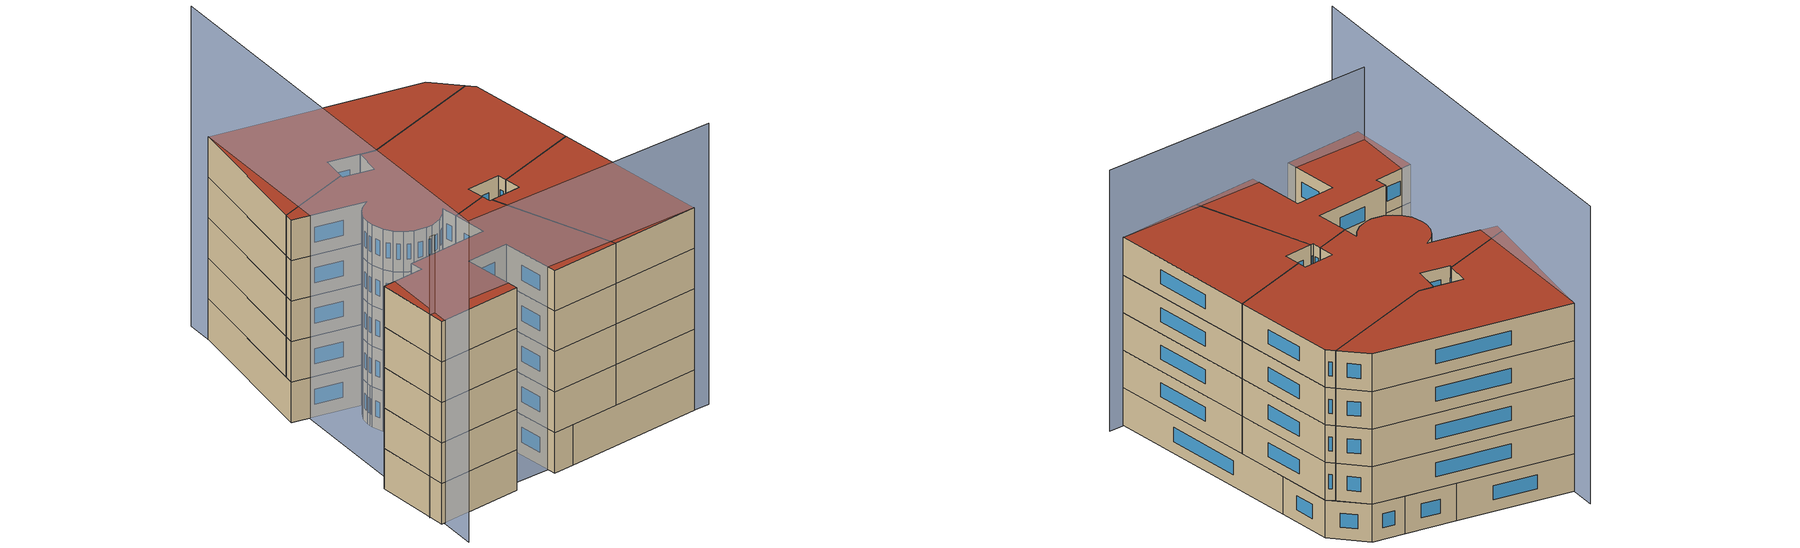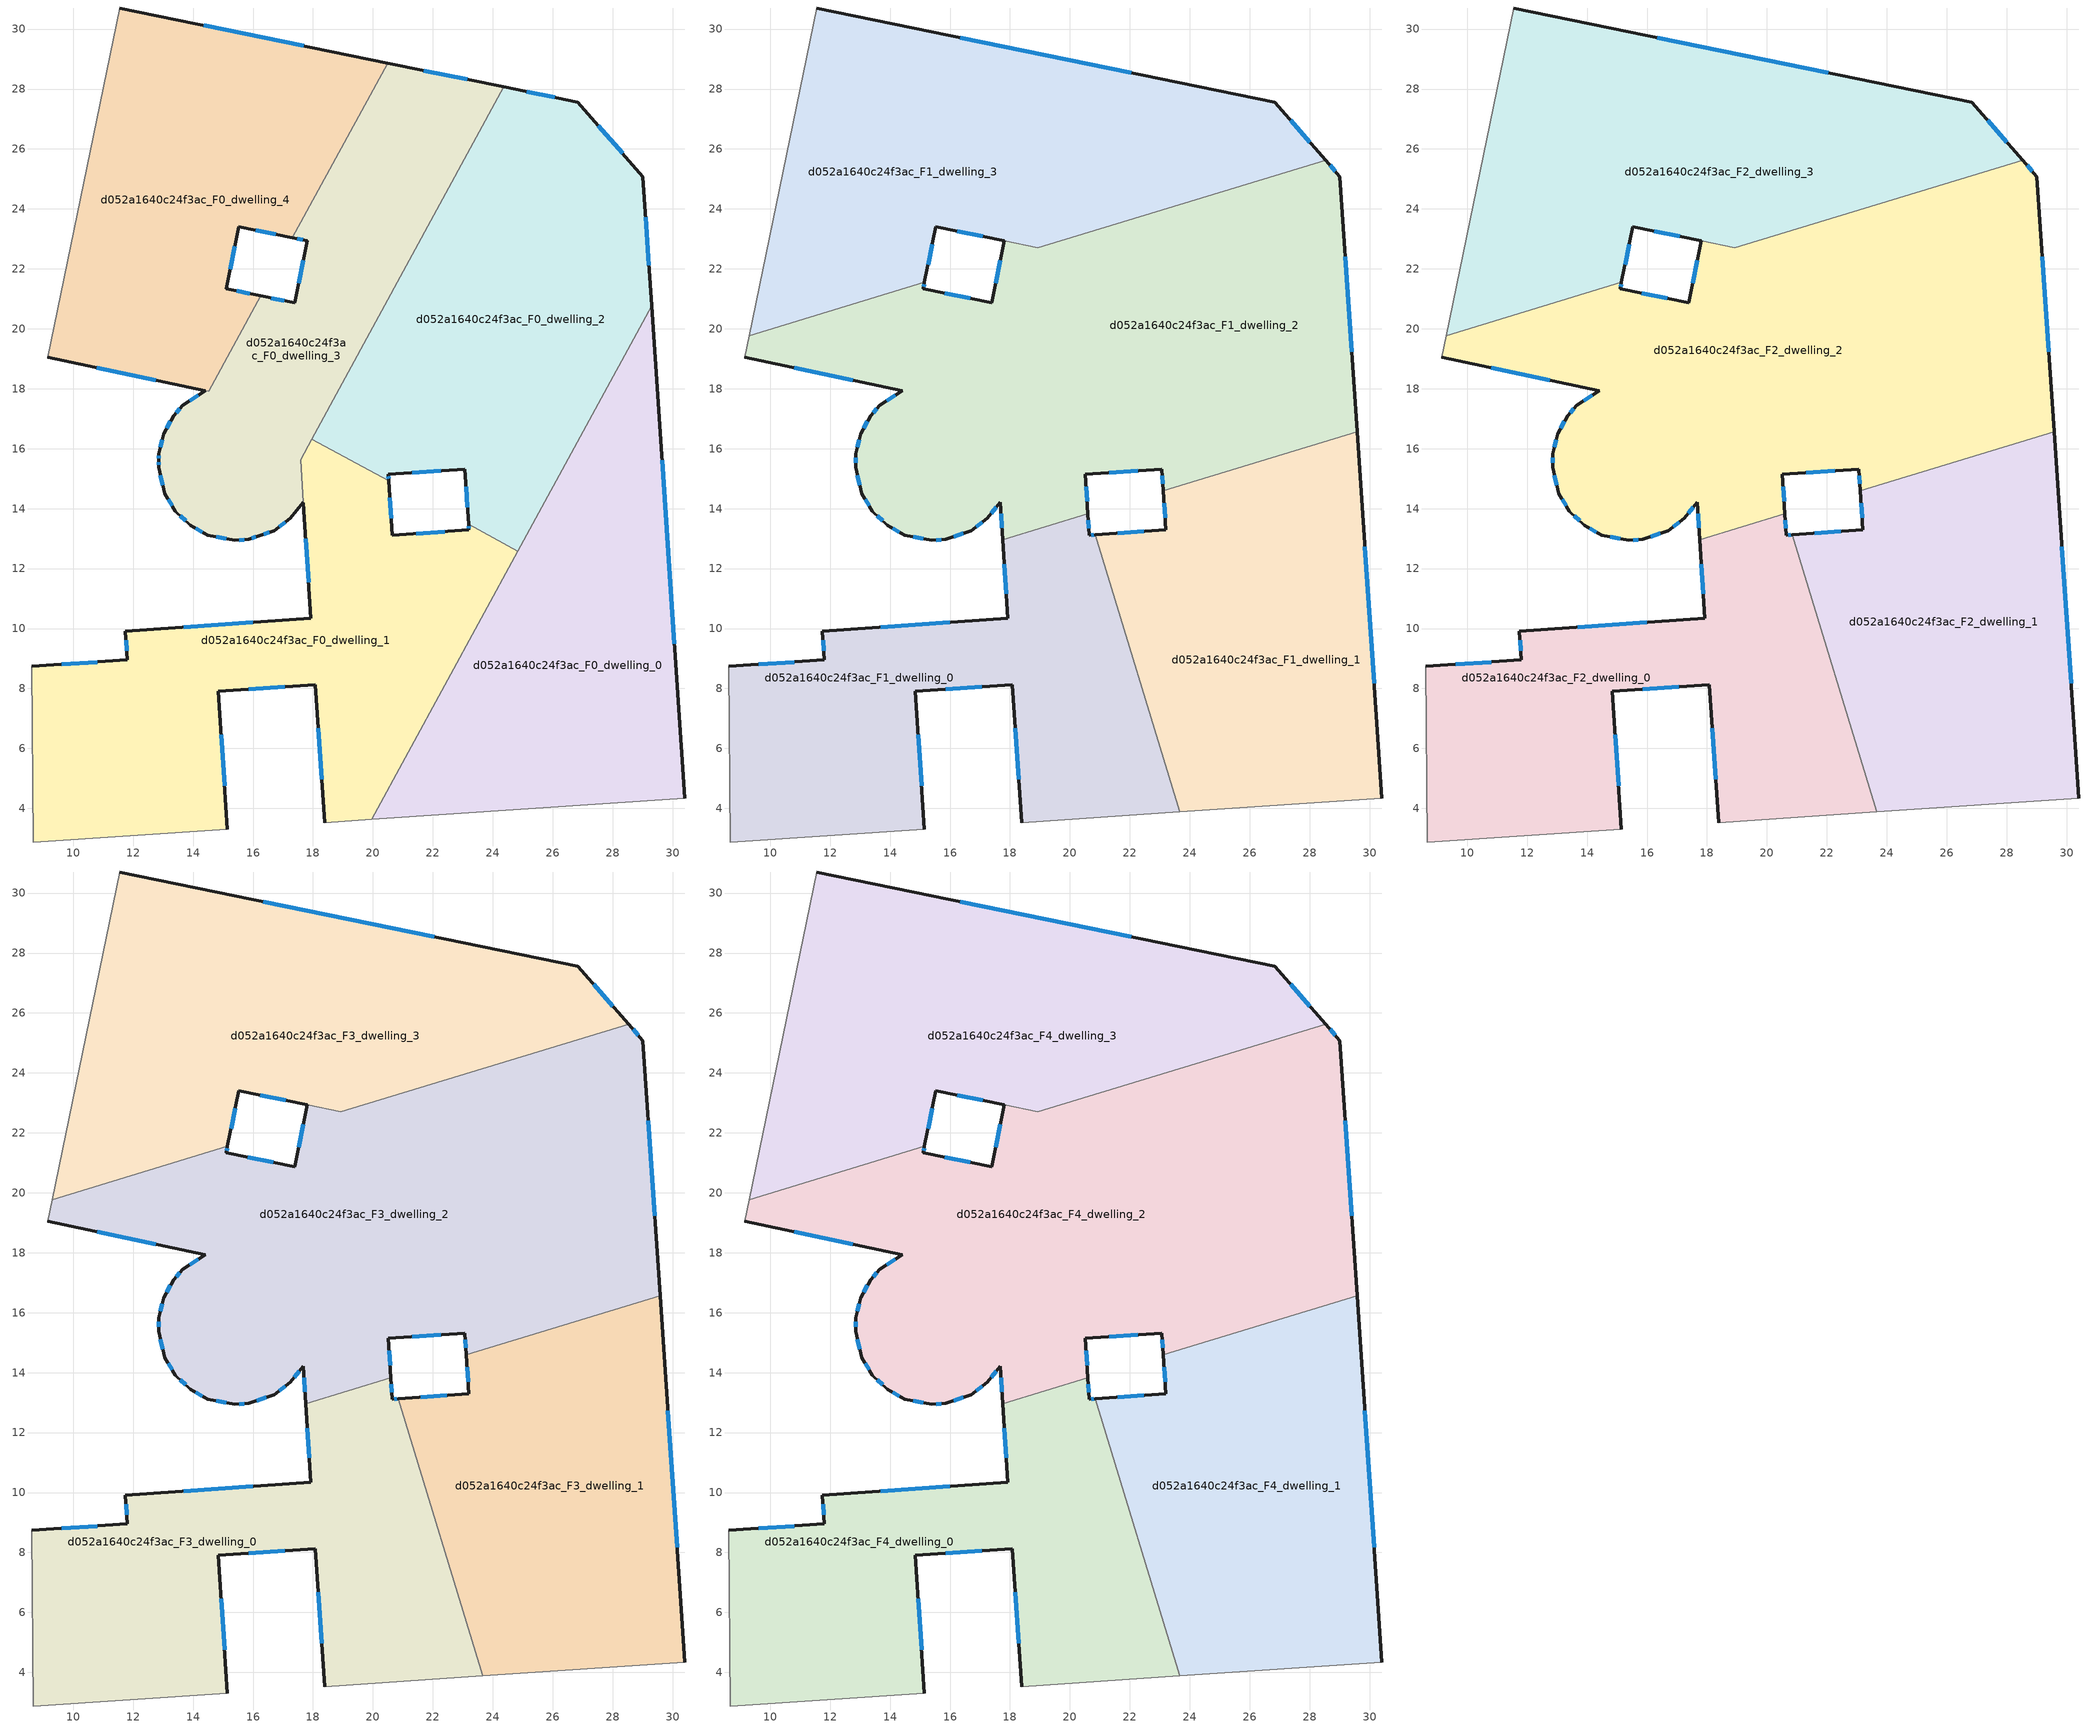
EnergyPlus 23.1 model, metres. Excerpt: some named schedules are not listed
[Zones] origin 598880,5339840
d052a1640c24f3ac_F0_dwelling_0
 floor ground (EU_floor_Construction): 29.3,20.77 30.41,4.33 19.96,3.63 z0
 wall outside (EU_wall_Construction): 30.41,4.33 29.3,20.77 z0:3
 wall adiabatic (EU_wall_Construction): 19.96,3.63 30.41,4.33 z0:3
 wall to d052a1640c24f3ac_F0_dwelling_1 (EU_wall_Construction): 24.84,12.58 19.96,3.63 z0:3
 wall to d052a1640c24f3ac_F0_dwelling_2 (EU_wall_Construction): 29.3,20.77 24.84,12.58 z0:3
 window (EU_Window_Construction): 30.06,9.48 29.65,15.62 z0.94:2.06
d052a1640c24f3ac_F0_dwelling_1
 floor ground (EU_floor_Construction): 23.19,13.47 24.84,12.58 19.96,3.63 18.39,3.53 18.08,8.12 14.84,7.9 15.15,3.31 8.68,2.88 8.61,8.74 11.81,8.95 11.74,9.91 17.93,10.34 17.68,14.2 17.59,15.63 17.96,16.32 20.53,14.93 20.65,13.11 23.2,13.29 z0
 wall outside (EU_wall_Construction): 17.68,14.2 17.93,10.34 11.74,9.91 11.81,8.95 8.61,8.74 / 23.19,13.47 23.2,13.29 20.65,13.11 20.53,14.93 / 15.15,3.31 14.84,7.9 18.08,8.12 18.39,3.53 z0:3
 wall adiabatic (EU_wall_Construction): 8.61,8.74 8.68,2.88 15.15,3.31 / 18.39,3.53 19.96,3.63 z0:3
 wall to d052a1640c24f3ac_F0_dwelling_2 (EU_wall_Construction): 20.53,14.93 17.96,16.32 / 24.84,12.58 23.19,13.47 z0:3
 wall to d052a1640c24f3ac_F0_dwelling_3 (EU_wall_Construction): 17.96,16.32 17.59,15.63 17.68,14.21 z0:3
 window (EU_Window_Construction): 10.81,8.88 9.62,8.8 / 11.76,9.61 11.79,9.25 / 15.99,10.2 13.68,10.04 / 17.76,12.99 17.85,11.55 / 20.61,13.68 20.56,14.36 / 22.4,13.23 21.45,13.17 / 23.19,13.42 23.2,13.35 / 18.18,6.68 18.3,4.97 / 15.86,7.97 17.07,8.05 / 15.05,4.75 14.94,6.46 z0.94:2.06
d052a1640c24f3ac_F0_dwelling_2
 floor ground (EU_floor_Construction): 26.84,27.56 29.01,25.08 29.3,20.77 24.84,12.58 23.19,13.47 23.07,15.32 20.51,15.14 20.53,14.93 17.96,16.32 24.36,28.07 z0
 wall outside (EU_wall_Construction): 29.3,20.77 29.01,25.08 26.84,27.56 24.36,28.07 / 20.53,14.93 20.51,15.14 23.07,15.32 23.19,13.47 z0:3
 wall to d052a1640c24f3ac_F0_dwelling_3 (EU_wall_Construction): 24.36,28.07 17.96,16.32 z0:3
 window (EU_Window_Construction): 28.33,25.86 27.52,26.78 / 29.21,22.12 29.1,23.73 / 23.11,14.74 23.15,14.05 / 21.31,15.2 22.27,15.26 / 20.52,14.99 20.52,15.07 / 26.06,27.72 25.14,27.91 z0.94:2.06
d052a1640c24f3ac_F0_dwelling_3
 floor ground (EU_floor_Construction): 24.36,28.07 17.59,15.63 17.68,14.21 17.25,13.67 16.7,13.26 16.2,13.09 15.85,12.97 15.39,12.94 14.5,13.12 13.9,13.45 13.41,13.92 13.05,14.5 12.85,15.39 12.85,15.62 12.86,15.84 13.02,16.5 13.35,17.1 13.65,17.44 14.41,17.93 14.52,17.91 16.26,21.1 17.39,20.87 17.82,22.93 17.31,23.04 20.49,28.87 z0
 wall outside (EU_wall_Construction): 14.41,17.93 13.65,17.44 13.35,17.1 13.02,16.5 12.86,15.84 12.85,15.62 12.85,15.39 13.05,14.5 13.41,13.92 13.9,13.45 14.5,13.12 15.39,12.94 15.85,12.97 16.2,13.09 16.7,13.26 17.25,13.67 / 17.31,23.04 17.82,22.93 17.39,20.87 16.26,21.1 / 24.36,28.07 20.49,28.87 z0:3; 17.25,13.67,3 17.25,13.67,0 17.67,14.21,0 17.68,14.21,1.91 17.68,14.21,3
 wall to d052a1640c24f3ac_F0_dwelling_4 (EU_wall_Construction): 16.26,21.1 14.52,17.91 14.41,17.93 / 20.49,28.87 17.31,23.04 z0:3
 window (EU_Window_Construction): 13.56,17.33 13.44,17.2 / 14.18,17.78 13.89,17.6 / 17.04,20.94 16.61,21.03 / 17.68,22.29 17.52,21.51 / 17.47,23 17.66,22.97 / 23.15,28.32 21.7,28.62 / 16.88,13.39 17.08,13.55 / 16.36,13.15 16.55,13.21 / 15.96,13.01 16.09,13.05 / 15.53,12.95 15.71,12.96 / 14.78,13.06 15.11,13 / 14.09,13.34 14.31,13.22 / 13.57,13.77 13.75,13.59 / 13.17,14.32 13.3,14.1 / 12.91,15.11 12.99,14.78 / 12.85,15.55 12.85,15.46 / 12.86,15.77 12.86,15.69 / 12.97,16.29 12.91,16.05 / 13.25,16.91 13.12,16.69 z0.94:2.06
d052a1640c24f3ac_F0_dwelling_4
 floor ground (EU_floor_Construction): 20.49,28.87 17.31,23.04 15.53,23.4 15.1,21.34 16.26,21.1 14.52,17.91 9.15,19.04 11.56,30.7 z0
 wall outside (EU_wall_Construction): 9.15,19.04 14.41,17.93 / 20.49,28.87 11.56,30.7 / 16.26,21.1 15.1,21.34 15.53,23.4 17.31,23.04 z0:3
 wall adiabatic (EU_wall_Construction): 11.56,30.7 9.15,19.04 z0:3
 window (EU_Window_Construction): 10.79,18.7 12.76,18.28 / 17.69,29.44 14.36,30.13 / 16.09,23.29 16.75,23.15 / 15.24,21.98 15.4,22.76 / 15.9,21.17 15.47,21.26 z0.94:2.06
d052a1640c24f3ac_F1_dwelling_0
 floor to d052a1640c24f3ac_F0_dwelling_1 (EU_floor_Construction): 20.85,13.13 22.39,8.08 19.96,3.63 18.39,3.53 18.08,8.12 14.84,7.9 15.15,3.31 8.68,2.88 8.61,8.74 11.81,8.95 11.74,9.91 17.93,10.34 17.76,12.97 20.6,13.83 20.65,13.11 z3
 floor to d052a1640c24f3ac_F0_dwelling_0 (EU_floor_Construction): 22.39,8.08 23.66,3.88 19.96,3.63 z3
 wall outside (EU_wall_Construction): 17.76,12.97 17.93,10.34 11.74,9.91 11.81,8.95 8.61,8.74 / 20.85,13.13 20.65,13.11 20.6,13.83 / 15.15,3.31 14.84,7.9 18.08,8.12 18.39,3.53 z3:6
 wall to d052a1640c24f3ac_F1_dwelling_2 (EU_wall_Construction): 20.6,13.83 17.76,12.97 z3:6
 wall to d052a1640c24f3ac_F1_dwelling_1 (EU_wall_Construction): 23.66,3.88 20.85,13.13 z3:6
 wall adiabatic (EU_wall_Construction): 18.39,3.53 23.66,3.88 / 8.61,8.74 8.68,2.88 15.15,3.31 z3:6
 window (EU_Window_Construction): 17.81,12.14 17.88,11.16 / 20.63,13.34 20.61,13.61 / 20.79,13.12 20.71,13.12 / 18.18,6.68 18.3,4.97 / 15.86,7.97 17.07,8.05 / 15.05,4.75 14.94,6.46 / 10.81,8.88 9.62,8.8 / 11.76,9.61 11.79,9.25 / 15.99,10.2 13.68,10.04 z3.94:5.06
d052a1640c24f3ac_F1_dwelling_1
 floor to d052a1640c24f3ac_F0_dwelling_0 (EU_floor_Construction): 29.58,16.56 30.41,4.33 23.66,3.88 22.39,8.08 26.5,15.63 z3
 floor to d052a1640c24f3ac_F0_dwelling_1 (EU_floor_Construction): 24.84,12.58 22.39,8.08 20.85,13.13 23.2,13.29 23.19,13.47 z3
 floor to d052a1640c24f3ac_F0_dwelling_2 (EU_floor_Construction): 26.5,15.63 24.84,12.58 23.19,13.47 23.12,14.6 z3
 wall outside (EU_wall_Construction): 30.41,4.33 29.58,16.56 / 23.12,14.6 23.2,13.29 20.85,13.13 z3:6
 wall to d052a1640c24f3ac_F1_dwelling_2 (EU_wall_Construction): 29.58,16.56 23.12,14.6 z3:6
 wall adiabatic (EU_wall_Construction): 23.66,3.88 30.41,4.33 z3:6
 window (EU_Window_Construction): 30.15,8.17 29.84,12.73 / 22.47,13.24 21.59,13.18 / 23.14,14.19 23.18,13.7 z3.94:5.06
d052a1640c24f3ac_F1_dwelling_2
 floor to d052a1640c24f3ac_F0_dwelling_2 (EU_floor_Construction): 29.01,25.08 29.3,20.76 26.5,15.63 23.12,14.6 23.07,15.32 20.51,15.14 20.53,14.93 17.96,16.32 21.94,23.62 28.54,25.62 z3
 floor to d052a1640c24f3ac_F0_dwelling_0 (EU_floor_Construction): 29.3,20.76 29.58,16.56 26.5,15.63 z3
 floor to d052a1640c24f3ac_F0_dwelling_1 (EU_floor_Construction): 20.53,14.93 20.6,13.83 17.76,12.97 17.68,14.21 17.59,15.63 17.96,16.32 z3
 floor to d052a1640c24f3ac_F0_dwelling_4 (EU_floor_Construction): 16.26,21.1 14.52,17.91 9.15,19.04 9.3,19.77 15.15,21.55 15.1,21.34 z3
 floor to d052a1640c24f3ac_F0_dwelling_3 (EU_floor_Construction): 21.94,23.62 17.59,15.63 17.68,14.21 17.25,13.67 16.7,13.26 15.85,12.97 15.39,12.94 14.5,13.12 13.9,13.45 13.41,13.92 13.05,14.5 12.85,15.39 12.85,15.62 12.86,15.84 13.02,16.5 13.35,17.1 13.65,17.44 14.41,17.93 14.52,17.91 16.26,21.1 17.39,20.87 17.82,22.93 18.93,22.7 z3
 wall outside (EU_wall_Construction): 9.15,19.04 14.41,17.93 13.65,17.44 13.35,17.1 13.02,16.5 12.86,15.84 12.85,15.39 13.05,14.5 13.41,13.92 13.9,13.45 14.5,13.12 15.39,12.94 15.85,12.97 16.7,13.26 17.25,13.67 17.68,14.21 17.76,12.97 / 17.82,22.93 17.39,20.87 15.1,21.34 15.15,21.55 / 29.58,16.56 29.01,25.08 28.54,25.62 / 20.6,13.83 20.51,15.14 23.07,15.32 23.12,14.6 z3:6
 wall adiabatic (EU_wall_Construction): 9.3,19.77 9.15,19.04 z3:6
 wall to d052a1640c24f3ac_F1_dwelling_3 (EU_wall_Construction): 15.15,21.55 9.3,19.77 / 28.54,25.62 18.93,22.7 17.82,22.93 z3:6
 window (EU_Window_Construction): 15.53,12.95 15.71,12.96 / 14.78,13.06 15.11,13 / 14.09,13.34 14.31,13.22 / 13.57,13.77 13.75,13.59 / 13.17,14.32 13.3,14.1 / 12.91,15.11 12.99,14.78 / 12.86,15.7 12.85,15.53 / 12.97,16.29 12.91,16.05 / 13.25,16.91 13.12,16.69 / 13.56,17.33 13.44,17.2 / 14.18,17.78 13.89,17.6 / 10.8,18.7 12.76,18.28 / 15.12,21.4 15.14,21.48 / 16.68,21.01 15.82,21.19 / 17.68,22.29 17.52,21.51 / 28.86,25.25 28.68,25.45 / 29.4,19.23 29.19,22.41 / 23.08,15.09 23.1,14.82 / 21.31,15.2 22.27,15.26 / 20.57,14.24 20.54,14.73 / 17.7,13.82 17.73,13.36 / 17.38,13.84 17.54,14.04 / 16.88,13.39 17.08,13.55 / 16.12,13.06 16.44,13.17 z3.94:5.06
d052a1640c24f3ac_F1_dwelling_3
 floor to d052a1640c24f3ac_F0_dwelling_4 (EU_floor_Construction): 20.49,28.87 17.31,23.04 15.53,23.4 15.15,21.55 9.3,19.77 11.56,30.7 z3
 floor to d052a1640c24f3ac_F0_dwelling_2 (EU_floor_Construction): 26.84,27.56 28.54,25.62 21.94,23.62 24.36,28.07 z3
 floor to d052a1640c24f3ac_F0_dwelling_3 (EU_floor_Construction): 24.36,28.07 21.94,23.62 18.93,22.7 17.31,23.04 20.49,28.87 z3
 wall outside (EU_wall_Construction): 15.15,21.55 15.53,23.4 17.81,22.93 / 28.54,25.62 26.84,27.56 11.56,30.7 z3:6
 wall adiabatic (EU_wall_Construction): 11.56,30.7 9.3,19.77 z3:6
 window (EU_Window_Construction): 16.24,23.26 17.1,23.08 / 15.27,22.13 15.41,22.82 / 22.05,28.55 16.35,29.72 / 28,26.23 27.37,26.95 z3.94:5.06
d052a1640c24f3ac_F2_dwelling_0
 floor to d052a1640c24f3ac_F1_dwelling_0 (EU_floor_Construction): 20.85,13.13 23.66,3.88 18.39,3.53 18.08,8.12 14.84,7.9 15.15,3.31 8.68,2.88 8.61,8.74 11.81,8.95 11.74,9.91 17.93,10.34 17.76,12.97 20.6,13.83 20.65,13.11 z6
 wall outside (EU_wall_Construction): 17.76,12.97 17.93,10.34 11.74,9.91 11.81,8.95 8.61,8.74 / 20.85,13.13 20.65,13.11 20.6,13.83 / 15.15,3.31 14.84,7.9 18.08,8.12 18.39,3.53 z6:9
 wall to d052a1640c24f3ac_F2_dwelling_2 (EU_wall_Construction): 20.6,13.83 17.76,12.97 z6:9
 wall to d052a1640c24f3ac_F2_dwelling_1 (EU_wall_Construction): 23.66,3.88 20.85,13.13 z6:9
 wall adiabatic (EU_wall_Construction): 18.39,3.53 23.66,3.88 / 8.61,8.74 8.68,2.88 15.15,3.31 z6:9
 window (EU_Window_Construction): 17.81,12.14 17.88,11.16 / 20.63,13.34 20.61,13.61 / 20.79,13.12 20.71,13.12 / 18.18,6.68 18.3,4.97 / 15.86,7.97 17.07,8.05 / 15.05,4.75 14.94,6.46 / 10.81,8.88 9.62,8.8 / 11.76,9.61 11.79,9.25 / 15.99,10.2 13.68,10.04 z6.94:8.06
d052a1640c24f3ac_F2_dwelling_1
 floor to d052a1640c24f3ac_F1_dwelling_1 (EU_floor_Construction): 29.58,16.56 30.41,4.33 23.66,3.88 20.85,13.13 23.2,13.29 23.12,14.6 z6
 wall outside (EU_wall_Construction): 30.41,4.33 29.58,16.56 / 23.12,14.6 23.2,13.29 20.85,13.13 z6:9
 wall to d052a1640c24f3ac_F2_dwelling_2 (EU_wall_Construction): 29.58,16.56 23.12,14.6 z6:9
 wall adiabatic (EU_wall_Construction): 23.66,3.88 30.41,4.33 z6:9
 window (EU_Window_Construction): 30.15,8.17 29.84,12.73 / 22.47,13.24 21.59,13.18 / 23.14,14.19 23.18,13.7 z6.94:8.06
d052a1640c24f3ac_F2_dwelling_2
 floor to d052a1640c24f3ac_F1_dwelling_2 (EU_floor_Construction): 29.01,25.08 29.58,16.56 23.12,14.6 23.07,15.32 20.51,15.14 20.6,13.83 17.76,12.97 17.68,14.21 17.25,13.67 16.7,13.26 15.85,12.97 15.39,12.94 14.5,13.12 13.9,13.45 13.41,13.92 13.05,14.5 12.85,15.39 12.86,15.84 13.02,16.5 13.35,17.1 13.65,17.44 14.41,17.93 9.15,19.04 9.3,19.77 15.15,21.55 15.1,21.34 17.39,20.87 17.82,22.93 18.93,22.7 28.54,25.62 z6
 wall outside (EU_wall_Construction): 9.15,19.04 14.41,17.93 13.65,17.44 13.35,17.1 13.02,16.5 12.86,15.84 12.85,15.39 13.05,14.5 13.41,13.92 13.9,13.45 14.5,13.12 15.39,12.94 15.85,12.97 16.7,13.26 17.25,13.67 17.68,14.21 17.76,12.97 / 17.82,22.93 17.39,20.87 15.1,21.34 15.15,21.55 / 29.58,16.56 29.01,25.08 28.54,25.62 / 20.6,13.83 20.51,15.14 23.07,15.32 23.12,14.6 z6:9
 wall adiabatic (EU_wall_Construction): 9.3,19.77 9.15,19.04 z6:9
 wall to d052a1640c24f3ac_F2_dwelling_3 (EU_wall_Construction): 15.15,21.55 9.3,19.77 / 28.54,25.62 18.93,22.7 17.82,22.93 z6:9
 window (EU_Window_Construction): 15.53,12.95 15.71,12.96 / 14.78,13.06 15.11,13 / 14.09,13.34 14.31,13.22 / 13.57,13.77 13.75,13.59 / 13.17,14.32 13.3,14.1 / 12.91,15.11 12.99,14.78 / 12.86,15.7 12.85,15.53 / 12.97,16.29 12.91,16.05 / 13.25,16.91 13.12,16.69 / 13.56,17.33 13.44,17.2 / 14.18,17.78 13.89,17.6 / 10.8,18.7 12.76,18.28 / 15.12,21.4 15.14,21.48 / 16.68,21.01 15.82,21.19 / 17.68,22.29 17.52,21.51 / 28.86,25.25 28.68,25.45 / 29.4,19.23 29.19,22.41 / 23.08,15.09 23.1,14.82 / 21.31,15.2 22.27,15.26 / 20.57,14.24 20.54,14.73 / 17.7,13.82 17.73,13.36 / 17.38,13.84 17.54,14.04 / 16.88,13.39 17.08,13.55 / 16.12,13.06 16.44,13.17 z6.94:8.06
d052a1640c24f3ac_F2_dwelling_3
 floor to d052a1640c24f3ac_F1_dwelling_3 (EU_floor_Construction): 26.84,27.56 28.54,25.62 18.93,22.7 15.53,23.4 15.15,21.55 9.3,19.77 11.56,30.7 z6
 wall outside (EU_wall_Construction): 15.15,21.55 15.53,23.4 17.81,22.93 / 28.54,25.62 26.84,27.56 11.56,30.7 z6:9
 wall adiabatic (EU_wall_Construction): 11.56,30.7 9.3,19.77 z6:9
 window (EU_Window_Construction): 16.24,23.26 17.1,23.08 / 15.27,22.13 15.41,22.82 / 22.05,28.55 16.35,29.72 / 28,26.23 27.37,26.95 z6.94:8.06
d052a1640c24f3ac_F3_dwelling_0
 floor to d052a1640c24f3ac_F2_dwelling_0 (EU_floor_Construction): 20.85,13.13 23.66,3.88 18.39,3.53 18.08,8.12 14.84,7.9 15.15,3.31 8.68,2.88 8.61,8.74 11.81,8.95 11.74,9.91 17.93,10.34 17.76,12.97 20.6,13.83 20.65,13.11 z9
 wall outside (EU_wall_Construction): 17.76,12.97 17.93,10.34 11.74,9.91 11.81,8.95 8.61,8.74 / 20.85,13.13 20.65,13.11 20.6,13.83 / 15.15,3.31 14.84,7.9 18.08,8.12 18.39,3.53 z9:12
 wall to d052a1640c24f3ac_F3_dwelling_2 (EU_wall_Construction): 20.6,13.83 17.76,12.97 z9:12
 wall to d052a1640c24f3ac_F3_dwelling_1 (EU_wall_Construction): 23.66,3.88 20.85,13.13 z9:12
 wall adiabatic (EU_wall_Construction): 18.39,3.53 23.66,3.88 / 8.61,8.74 8.68,2.88 15.15,3.31 z9:12
 window (EU_Window_Construction): 17.81,12.14 17.88,11.16 / 20.63,13.34 20.61,13.61 / 20.79,13.12 20.71,13.12 / 18.18,6.68 18.3,4.97 / 15.86,7.97 17.07,8.05 / 15.05,4.75 14.94,6.46 / 10.81,8.88 9.62,8.8 / 11.76,9.61 11.79,9.25 / 15.99,10.2 13.68,10.04 z9.94:11.06
d052a1640c24f3ac_F3_dwelling_1
 floor to d052a1640c24f3ac_F2_dwelling_1 (EU_floor_Construction): 29.58,16.56 30.41,4.33 23.66,3.88 20.85,13.13 23.2,13.29 23.12,14.6 z9
 wall outside (EU_wall_Construction): 30.41,4.33 29.58,16.56 / 23.12,14.6 23.2,13.29 20.85,13.13 z9:12
 wall to d052a1640c24f3ac_F3_dwelling_2 (EU_wall_Construction): 29.58,16.56 23.12,14.6 z9:12
 wall adiabatic (EU_wall_Construction): 23.66,3.88 30.41,4.33 z9:12
 window (EU_Window_Construction): 30.15,8.17 29.84,12.73 / 22.47,13.24 21.59,13.18 / 23.14,14.19 23.18,13.7 z9.94:11.06
d052a1640c24f3ac_F3_dwelling_2
 floor to d052a1640c24f3ac_F2_dwelling_2 (EU_floor_Construction): 29.01,25.08 29.58,16.56 23.12,14.6 23.07,15.32 20.51,15.14 20.6,13.83 17.76,12.97 17.68,14.21 17.25,13.67 16.7,13.26 15.85,12.97 15.39,12.94 14.5,13.12 13.9,13.45 13.41,13.92 13.05,14.5 12.85,15.39 12.86,15.84 13.02,16.5 13.35,17.1 13.65,17.44 14.41,17.93 9.15,19.04 9.3,19.77 15.15,21.55 15.1,21.34 17.39,20.87 17.82,22.93 18.93,22.7 28.54,25.62 z9
 wall outside (EU_wall_Construction): 9.15,19.04 14.41,17.93 13.65,17.44 13.35,17.1 13.02,16.5 12.86,15.84 12.85,15.39 13.05,14.5 13.41,13.92 13.9,13.45 14.5,13.12 15.39,12.94 15.85,12.97 16.7,13.26 17.25,13.67 17.68,14.21 17.76,12.97 / 17.82,22.93 17.39,20.87 15.1,21.34 15.15,21.55 / 29.58,16.56 29.01,25.08 28.54,25.62 / 20.6,13.83 20.51,15.14 23.07,15.32 23.12,14.6 z9:12
 wall adiabatic (EU_wall_Construction): 9.3,19.77 9.15,19.04 z9:12
 wall to d052a1640c24f3ac_F3_dwelling_3 (EU_wall_Construction): 15.15,21.55 9.3,19.77 / 28.54,25.62 18.93,22.7 17.82,22.93 z9:12
 window (EU_Window_Construction): 15.53,12.95 15.71,12.96 / 14.78,13.06 15.11,13 / 14.09,13.34 14.31,13.22 / 13.57,13.77 13.75,13.59 / 13.17,14.32 13.3,14.1 / 12.91,15.11 12.99,14.78 / 12.86,15.7 12.85,15.53 / 12.97,16.29 12.91,16.05 / 13.25,16.91 13.12,16.69 / 13.56,17.33 13.44,17.2 / 14.18,17.78 13.89,17.6 / 10.8,18.7 12.76,18.28 / 15.12,21.4 15.14,21.48 / 16.68,21.01 15.82,21.19 / 17.68,22.29 17.52,21.51 / 28.86,25.25 28.68,25.45 / 29.4,19.23 29.19,22.41 / 23.08,15.09 23.1,14.82 / 21.31,15.2 22.27,15.26 / 20.57,14.24 20.54,14.73 / 17.7,13.82 17.73,13.36 / 17.38,13.84 17.54,14.04 / 16.88,13.39 17.08,13.55 / 16.12,13.06 16.44,13.17 z9.94:11.06
d052a1640c24f3ac_F3_dwelling_3
 floor to d052a1640c24f3ac_F2_dwelling_3 (EU_floor_Construction): 26.84,27.56 28.54,25.62 18.93,22.7 15.53,23.4 15.15,21.55 9.3,19.77 11.56,30.7 z9
 wall outside (EU_wall_Construction): 15.15,21.55 15.53,23.4 17.81,22.93 / 28.54,25.62 26.84,27.56 11.56,30.7 z9:12
 wall adiabatic (EU_wall_Construction): 11.56,30.7 9.3,19.77 z9:12
 window (EU_Window_Construction): 16.24,23.26 17.1,23.08 / 15.27,22.13 15.41,22.82 / 22.05,28.55 16.35,29.72 / 28,26.23 27.37,26.95 z9.94:11.06
d052a1640c24f3ac_F4_dwelling_0
 floor to d052a1640c24f3ac_F3_dwelling_0 (EU_floor_Construction): 20.85,13.13 23.66,3.88 18.39,3.53 18.08,8.12 14.84,7.9 15.15,3.31 8.68,2.88 8.61,8.74 11.81,8.95 11.74,9.91 17.93,10.34 17.76,12.97 20.6,13.83 20.65,13.11 z12
 wall outside (EU_wall_Construction): 17.76,12.97 17.93,10.34 11.74,9.91 11.81,8.95 8.61,8.74 / 20.85,13.13 20.65,13.11 20.6,13.83 / 15.15,3.31 14.84,7.9 18.08,8.12 18.39,3.53 z12:15
 wall to d052a1640c24f3ac_F4_dwelling_2 (EU_wall_Construction): 20.6,13.83 17.76,12.97 z12:15
 wall to d052a1640c24f3ac_F4_dwelling_1 (EU_wall_Construction): 23.66,3.88 20.85,13.13 z12:15
 wall adiabatic (EU_wall_Construction): 18.39,3.53 23.66,3.88 / 8.61,8.74 8.68,2.88 15.15,3.31 z12:15
 window (EU_Window_Construction): 17.81,12.14 17.88,11.16 / 20.63,13.34 20.61,13.61 / 20.79,13.12 20.71,13.12 / 18.18,6.68 18.3,4.97 / 15.86,7.97 17.07,8.05 / 15.05,4.75 14.94,6.46 / 10.81,8.88 9.62,8.8 / 11.76,9.61 11.79,9.25 / 15.99,10.2 13.68,10.04 z12.94:14.06
 roof outside (EU_roof_Construction): 23.66,3.88 20.85,13.13 20.65,13.11 20.6,13.83 17.76,12.97 17.93,10.34 11.74,9.91 11.81,8.95 8.61,8.74 8.68,2.88 15.15,3.31 14.84,7.9 18.08,8.12 18.39,3.53 z15
d052a1640c24f3ac_F4_dwelling_1
 floor to d052a1640c24f3ac_F3_dwelling_1 (EU_floor_Construction): 29.58,16.56 30.41,4.33 23.66,3.88 20.85,13.13 23.2,13.29 23.12,14.6 z12
 wall outside (EU_wall_Construction): 30.41,4.33 29.58,16.56 / 23.12,14.6 23.2,13.29 20.85,13.13 z12:15
 wall to d052a1640c24f3ac_F4_dwelling_2 (EU_wall_Construction): 29.58,16.56 23.12,14.6 z12:15
 wall adiabatic (EU_wall_Construction): 23.66,3.88 30.41,4.33 z12:15
 window (EU_Window_Construction): 30.15,8.17 29.84,12.73 / 22.47,13.24 21.59,13.18 / 23.14,14.19 23.18,13.7 z12.94:14.06
 roof outside (EU_roof_Construction): 30.41,4.33 29.58,16.56 23.12,14.6 23.2,13.29 20.85,13.13 23.66,3.88 z15
d052a1640c24f3ac_F4_dwelling_2
 floor to d052a1640c24f3ac_F3_dwelling_2 (EU_floor_Construction): 29.01,25.08 29.58,16.56 23.12,14.6 23.07,15.32 20.51,15.14 20.6,13.83 17.76,12.97 17.68,14.21 17.25,13.67 16.7,13.26 15.85,12.97 15.39,12.94 14.5,13.12 13.9,13.45 13.41,13.92 13.05,14.5 12.85,15.39 12.86,15.84 13.02,16.5 13.35,17.1 13.65,17.44 14.41,17.93 9.15,19.04 9.3,19.77 15.15,21.55 15.1,21.34 17.39,20.87 17.82,22.93 18.93,22.7 28.54,25.62 z12
 wall outside (EU_wall_Construction): 9.15,19.04 14.41,17.93 13.65,17.44 13.35,17.1 13.02,16.5 12.86,15.84 12.85,15.39 13.05,14.5 13.41,13.92 13.9,13.45 14.5,13.12 15.39,12.94 15.85,12.97 16.7,13.26 17.25,13.67 17.68,14.21 17.76,12.97 / 17.82,22.93 17.39,20.87 15.1,21.34 15.15,21.55 / 29.58,16.56 29.01,25.08 28.54,25.62 / 20.6,13.83 20.51,15.14 23.07,15.32 23.12,14.6 z12:15
 wall adiabatic (EU_wall_Construction): 9.3,19.77 9.15,19.04 z12:15
 wall to d052a1640c24f3ac_F4_dwelling_3 (EU_wall_Construction): 15.15,21.55 9.3,19.77 / 28.54,25.62 18.93,22.7 17.82,22.93 z12:15
 window (EU_Window_Construction): 15.53,12.95 15.71,12.96 / 14.78,13.06 15.11,13 / 14.09,13.34 14.31,13.22 / 13.57,13.77 13.75,13.59 / 13.17,14.32 13.3,14.1 / 12.91,15.11 12.99,14.78 / 12.86,15.7 12.85,15.53 / 12.97,16.29 12.91,16.05 / 13.25,16.91 13.12,16.69 / 13.56,17.33 13.44,17.2 / 14.18,17.78 13.89,17.6 / 10.8,18.7 12.76,18.28 / 15.12,21.4 15.14,21.48 / 16.68,21.01 15.82,21.19 / 17.68,22.29 17.52,21.51 / 28.86,25.25 28.68,25.45 / 29.4,19.23 29.19,22.41 / 23.08,15.09 23.1,14.82 / 21.31,15.2 22.27,15.26 / 20.57,14.24 20.54,14.73 / 17.7,13.82 17.73,13.36 / 17.38,13.84 17.54,14.04 / 16.88,13.39 17.08,13.55 / 16.12,13.06 16.44,13.17 z12.94:14.06
 roof outside (EU_roof_Construction): 29.58,16.56 29.01,25.08 28.54,25.62 18.93,22.7 17.82,22.93 17.39,20.87 15.1,21.34 15.15,21.55 9.3,19.77 9.15,19.04 14.41,17.93 13.65,17.44 13.35,17.1 13.02,16.5 12.86,15.84 12.85,15.39 13.05,14.5 13.41,13.92 13.9,13.45 14.5,13.12 15.39,12.94 15.85,12.97 16.7,13.26 17.25,13.67 17.68,14.21 17.76,12.97 20.6,13.83 20.51,15.14 23.07,15.32 23.12,14.6 z15
d052a1640c24f3ac_F4_dwelling_3
 floor to d052a1640c24f3ac_F3_dwelling_3 (EU_floor_Construction): 26.84,27.56 28.54,25.62 18.93,22.7 15.53,23.4 15.15,21.55 9.3,19.77 11.56,30.7 z12
 wall outside (EU_wall_Construction): 15.15,21.55 15.53,23.4 17.81,22.93 / 28.54,25.62 26.84,27.56 11.56,30.7 z12:15
 wall adiabatic (EU_wall_Construction): 11.56,30.7 9.3,19.77 z12:15
 window (EU_Window_Construction): 16.24,23.26 17.1,23.08 / 15.27,22.13 15.41,22.82 / 22.05,28.55 16.35,29.72 / 28,26.23 27.37,26.95 z12.94:14.06
 roof outside (EU_roof_Construction): 28.54,25.62 26.84,27.56 11.56,30.7 9.3,19.77 15.15,21.55 15.53,23.4 18.93,22.7 z15
shading: 8.61,4.06 31.63,4.35 z0:20.8; 11.75,32.73 8.65,0.05 z0:23.7
[Building]
EU S2 Campaign: North Axis=0; Terrain=City; Solar Distribution=FullExterior
[Site:Location]
Vienna: Latitude=48; Longitude=16.5; Time Zone=1; Elevation=183
[SizingPeriod:WeatherFileDays]
AnnualSizingPeriod: Begin Month=1; Begin Day of Month=1; End Month=12; End Day of Month=31; Day of Week for Start Day=Monday; Use Weather File Daylight Saving Period=No; Use Weather File Rain and Snow Indicators=No
[MATERIAL]
EU_InternalMass_Material: Roughness=MediumRough; Thickness=0.1; Conductivity=1; Density=1800; Specific Heat=900; Thermal Absorptance=0.9; Solar Absorptance=0.7; Visible Absorptance=0.7
[MATERIAL:NOMASS] Roughness=MediumRough; Thermal Absorptance=0.9; Solar Absorptance=0.7; Visible Absorptance=0.7
Name | Thermal Resistance
EU_wall_NoMass | 0.914258
EU_roof_NoMass | 0.954009
EU_floor_NoMass | 1.09711
[WINDOWMATERIAL:SIMPLEGLAZINGSYSTEM]
EU_Window_SimpleGlazing: UFactor=2.09642; Solar Heat Gain Coefficient=0.65; Visible Transmittance=0.65
[CONSTRUCTION]
EU_wall_Construction: EU_wall_NoMass
EU_roof_Construction: EU_roof_NoMass
EU_floor_Construction: EU_floor_NoMass
EU_Window_Construction: EU_Window_SimpleGlazing
EU_InternalMass_Construction: EU_InternalMass_Material
[ZONE] Type=1; Multiplier=1; Ceiling Height=autocalculate; Floor Area=autocalculate; Part of Total Floor Area=Yes
Name | Volume
d052a1640c24f3ac_F0_dwelling_0 | 258.566
d052a1640c24f3ac_F1_dwelling_0; d052a1640c24f3ac_F2_dwelling_0; d052a1640c24f3ac_F3_dwelling_0; d052a1640c24f3ac_F4_dwelling_0 | 262.829
d052a1640c24f3ac_F0_dwelling_1 | 291.101
d052a1640c24f3ac_F1_dwelling_1; d052a1640c24f3ac_F2_dwelling_1; d052a1640c24f3ac_F3_dwelling_1; d052a1640c24f3ac_F4_dwelling_1 | 262.839
d052a1640c24f3ac_F0_dwelling_2 | 295.033
d052a1640c24f3ac_F1_dwelling_2; d052a1640c24f3ac_F2_dwelling_2; d052a1640c24f3ac_F3_dwelling_2; d052a1640c24f3ac_F4_dwelling_2 | 445.06
d052a1640c24f3ac_F0_dwelling_3 | 196.515
d052a1640c24f3ac_F1_dwelling_3; d052a1640c24f3ac_F2_dwelling_3; d052a1640c24f3ac_F3_dwelling_3; d052a1640c24f3ac_F4_dwelling_3 | 322.154
d052a1640c24f3ac_F0_dwelling_4 | 251.786
[INTERNALMASS] Construction=EU_InternalMass_Construction
Name | Zone or ZoneList | Surface Area
d052a1640c24f3ac_F0_dwelling_0_EU_InternalMass | d052a1640c24f3ac_F0_dwelling_0 | 86.1884
d052a1640c24f3ac_F0_dwelling_1_EU_InternalMass | d052a1640c24f3ac_F0_dwelling_1 | 97.0293
d052a1640c24f3ac_F0_dwelling_2_EU_InternalMass | d052a1640c24f3ac_F0_dwelling_2 | 98.3434
d052a1640c24f3ac_F0_dwelling_3_EU_InternalMass | d052a1640c24f3ac_F0_dwelling_3 | 65.4775
d052a1640c24f3ac_F0_dwelling_4_EU_InternalMass | d052a1640c24f3ac_F0_dwelling_4 | 83.9313
d052a1640c24f3ac_F1_dwelling_0_EU_InternalMass | d052a1640c24f3ac_F1_dwelling_0 | 87.6092
d052a1640c24f3ac_F1_dwelling_1_EU_InternalMass | d052a1640c24f3ac_F1_dwelling_1 | 87.6166
d052a1640c24f3ac_F1_dwelling_2_EU_InternalMass | d052a1640c24f3ac_F1_dwelling_2 | 148.354
d052a1640c24f3ac_F1_dwelling_3_EU_InternalMass | d052a1640c24f3ac_F1_dwelling_3 | 107.382
d052a1640c24f3ac_F2_dwelling_0_EU_InternalMass | d052a1640c24f3ac_F2_dwelling_0 | 87.6092
d052a1640c24f3ac_F2_dwelling_1_EU_InternalMass | d052a1640c24f3ac_F2_dwelling_1 | 87.6166
d052a1640c24f3ac_F2_dwelling_2_EU_InternalMass | d052a1640c24f3ac_F2_dwelling_2 | 148.354
d052a1640c24f3ac_F2_dwelling_3_EU_InternalMass | d052a1640c24f3ac_F2_dwelling_3 | 107.382
d052a1640c24f3ac_F3_dwelling_0_EU_InternalMass | d052a1640c24f3ac_F3_dwelling_0 | 87.6092
d052a1640c24f3ac_F3_dwelling_1_EU_InternalMass | d052a1640c24f3ac_F3_dwelling_1 | 87.6166
d052a1640c24f3ac_F3_dwelling_2_EU_InternalMass | d052a1640c24f3ac_F3_dwelling_2 | 148.354
d052a1640c24f3ac_F3_dwelling_3_EU_InternalMass | d052a1640c24f3ac_F3_dwelling_3 | 107.382
d052a1640c24f3ac_F4_dwelling_0_EU_InternalMass | d052a1640c24f3ac_F4_dwelling_0 | 87.6092
d052a1640c24f3ac_F4_dwelling_1_EU_InternalMass | d052a1640c24f3ac_F4_dwelling_1 | 87.6166
d052a1640c24f3ac_F4_dwelling_2_EU_InternalMass | d052a1640c24f3ac_F4_dwelling_2 | 148.354
d052a1640c24f3ac_F4_dwelling_3_EU_InternalMass | d052a1640c24f3ac_F4_dwelling_3 | 107.382
[OTHEREQUIPMENT] Fuel Type=Electricity; Design Level Calculation Method=Watts/Area; Power per Zone Floor Area=1; Fraction Latent=0; Fraction Radiant=0; Fraction Lost=0; Carbon Dioxide Generation Rate=0; EndUse Subcategory=EU_Step8_InternalGains
Name | Zone or ZoneList or Space or SpaceList | Schedule
EU_Step8_InternalGain_d052a1640c24f3ac_F0_dwelling_0_f000 | d052a1640c24f3ac_F0_dwelling_0 | EU_Step8_GainSchedule_d052a1640c24f3ac_F0_dwelling_0_f000
EU_Step8_InternalGain_d052a1640c24f3ac_F0_dwelling_1_f000 | d052a1640c24f3ac_F0_dwelling_1 | EU_Step8_GainSchedule_d052a1640c24f3ac_F0_dwelling_1_f000
EU_Step8_InternalGain_d052a1640c24f3ac_F0_dwelling_2_f000 | d052a1640c24f3ac_F0_dwelling_2 | EU_Step8_GainSchedule_d052a1640c24f3ac_F0_dwelling_2_f000
EU_Step8_InternalGain_d052a1640c24f3ac_F0_dwelling_3_f000 | d052a1640c24f3ac_F0_dwelling_3 | EU_Step8_GainSchedule_d052a1640c24f3ac_F0_dwelling_3_f000
EU_Step8_InternalGain_d052a1640c24f3ac_F0_dwelling_4_f000 | d052a1640c24f3ac_F0_dwelling_4 | EU_Step8_GainSchedule_d052a1640c24f3ac_F0_dwelling_4_f000
EU_Step8_InternalGain_d052a1640c24f3ac_F1_dwelling_0_f000 | d052a1640c24f3ac_F1_dwelling_0 | EU_Step8_GainSchedule_d052a1640c24f3ac_F1_dwelling_0_f000
EU_Step8_InternalGain_d052a1640c24f3ac_F1_dwelling_1_f000 | d052a1640c24f3ac_F1_dwelling_1 | EU_Step8_GainSchedule_d052a1640c24f3ac_F1_dwelling_1_f000
EU_Step8_InternalGain_d052a1640c24f3ac_F1_dwelling_2_f000 | d052a1640c24f3ac_F1_dwelling_2 | EU_Step8_GainSchedule_d052a1640c24f3ac_F1_dwelling_2_f000
EU_Step8_InternalGain_d052a1640c24f3ac_F1_dwelling_3_f000 | d052a1640c24f3ac_F1_dwelling_3 | EU_Step8_GainSchedule_d052a1640c24f3ac_F1_dwelling_3_f000
EU_Step8_InternalGain_d052a1640c24f3ac_F2_dwelling_0_f000 | d052a1640c24f3ac_F2_dwelling_0 | EU_Step8_GainSchedule_d052a1640c24f3ac_F2_dwelling_0_f000
EU_Step8_InternalGain_d052a1640c24f3ac_F2_dwelling_1_f000 | d052a1640c24f3ac_F2_dwelling_1 | EU_Step8_GainSchedule_d052a1640c24f3ac_F2_dwelling_1_f000
EU_Step8_InternalGain_d052a1640c24f3ac_F2_dwelling_2_f000 | d052a1640c24f3ac_F2_dwelling_2 | EU_Step8_GainSchedule_d052a1640c24f3ac_F2_dwelling_2_f000
EU_Step8_InternalGain_d052a1640c24f3ac_F2_dwelling_3_f000 | d052a1640c24f3ac_F2_dwelling_3 | EU_Step8_GainSchedule_d052a1640c24f3ac_F2_dwelling_3_f000
EU_Step8_InternalGain_d052a1640c24f3ac_F3_dwelling_0_f000 | d052a1640c24f3ac_F3_dwelling_0 | EU_Step8_GainSchedule_d052a1640c24f3ac_F3_dwelling_0_f000
EU_Step8_InternalGain_d052a1640c24f3ac_F3_dwelling_1_f000 | d052a1640c24f3ac_F3_dwelling_1 | EU_Step8_GainSchedule_d052a1640c24f3ac_F3_dwelling_1_f000
EU_Step8_InternalGain_d052a1640c24f3ac_F3_dwelling_2_f000 | d052a1640c24f3ac_F3_dwelling_2 | EU_Step8_GainSchedule_d052a1640c24f3ac_F3_dwelling_2_f000
EU_Step8_InternalGain_d052a1640c24f3ac_F3_dwelling_3_f000 | d052a1640c24f3ac_F3_dwelling_3 | EU_Step8_GainSchedule_d052a1640c24f3ac_F3_dwelling_3_f000
EU_Step8_InternalGain_d052a1640c24f3ac_F4_dwelling_0_f000 | d052a1640c24f3ac_F4_dwelling_0 | EU_Step8_GainSchedule_d052a1640c24f3ac_F4_dwelling_0_f000
EU_Step8_InternalGain_d052a1640c24f3ac_F4_dwelling_1_f000 | d052a1640c24f3ac_F4_dwelling_1 | EU_Step8_GainSchedule_d052a1640c24f3ac_F4_dwelling_1_f000
EU_Step8_InternalGain_d052a1640c24f3ac_F4_dwelling_2_f000 | d052a1640c24f3ac_F4_dwelling_2 | EU_Step8_GainSchedule_d052a1640c24f3ac_F4_dwelling_2_f000
EU_Step8_InternalGain_d052a1640c24f3ac_F4_dwelling_3_f000 | d052a1640c24f3ac_F4_dwelling_3 | EU_Step8_GainSchedule_d052a1640c24f3ac_F4_dwelling_3_f000
[ZONEVENTILATION:DESIGNFLOWRATE] Schedule=EU_AlwaysOn; Design Flow Rate Calculation Method=AirChanges/Hour; Air Changes per Hour=0.546891; Ventilation Type=Natural; Fan Pressure Rise=0; Fan Total Efficiency=1; Constant Term Coefficient=1; Temperature Term Coefficient=0; Velocity Term Coefficient=0; Velocity Squared Term Coefficient=0; Minimum Indoor Temperature=-100; Maximum Indoor Temperature=100; Delta Temperature=-100; Minimum Outdoor Temperature=-100; Maximum Outdoor Temperature=100; Maximum Wind Speed=40
Name | Zone or ZoneList or Space or SpaceList
EU_ConstantAir_d052a1640c24f3ac_F0_dwelling_0 | d052a1640c24f3ac_F0_dwelling_0
EU_ConstantAir_d052a1640c24f3ac_F0_dwelling_1 | d052a1640c24f3ac_F0_dwelling_1
EU_ConstantAir_d052a1640c24f3ac_F0_dwelling_2 | d052a1640c24f3ac_F0_dwelling_2
EU_ConstantAir_d052a1640c24f3ac_F0_dwelling_3 | d052a1640c24f3ac_F0_dwelling_3
EU_ConstantAir_d052a1640c24f3ac_F0_dwelling_4 | d052a1640c24f3ac_F0_dwelling_4
EU_ConstantAir_d052a1640c24f3ac_F1_dwelling_0 | d052a1640c24f3ac_F1_dwelling_0
EU_ConstantAir_d052a1640c24f3ac_F1_dwelling_1 | d052a1640c24f3ac_F1_dwelling_1
EU_ConstantAir_d052a1640c24f3ac_F1_dwelling_2 | d052a1640c24f3ac_F1_dwelling_2
EU_ConstantAir_d052a1640c24f3ac_F1_dwelling_3 | d052a1640c24f3ac_F1_dwelling_3
EU_ConstantAir_d052a1640c24f3ac_F2_dwelling_0 | d052a1640c24f3ac_F2_dwelling_0
EU_ConstantAir_d052a1640c24f3ac_F2_dwelling_1 | d052a1640c24f3ac_F2_dwelling_1
EU_ConstantAir_d052a1640c24f3ac_F2_dwelling_2 | d052a1640c24f3ac_F2_dwelling_2
EU_ConstantAir_d052a1640c24f3ac_F2_dwelling_3 | d052a1640c24f3ac_F2_dwelling_3
EU_ConstantAir_d052a1640c24f3ac_F3_dwelling_0 | d052a1640c24f3ac_F3_dwelling_0
EU_ConstantAir_d052a1640c24f3ac_F3_dwelling_1 | d052a1640c24f3ac_F3_dwelling_1
EU_ConstantAir_d052a1640c24f3ac_F3_dwelling_2 | d052a1640c24f3ac_F3_dwelling_2
EU_ConstantAir_d052a1640c24f3ac_F3_dwelling_3 | d052a1640c24f3ac_F3_dwelling_3
EU_ConstantAir_d052a1640c24f3ac_F4_dwelling_0 | d052a1640c24f3ac_F4_dwelling_0
EU_ConstantAir_d052a1640c24f3ac_F4_dwelling_1 | d052a1640c24f3ac_F4_dwelling_1
EU_ConstantAir_d052a1640c24f3ac_F4_dwelling_2 | d052a1640c24f3ac_F4_dwelling_2
EU_ConstantAir_d052a1640c24f3ac_F4_dwelling_3 | d052a1640c24f3ac_F4_dwelling_3
[HVACTEMPLATE:ZONE:IDEALLOADSAIRSYSTEM] System Availability Schedule=EU_AlwaysOn; Maximum Heating Supply Air Temperature=50; Minimum Cooling Supply Air Temperature=13; Maximum Heating Supply Air Humidity Ratio=0.0156; Minimum Cooling Supply Air Humidity Ratio=0.0077; Heating Limit=NoLimit; Cooling Limit=NoLimit; Heating Availability Schedule=EU_AlwaysOn; Cooling Availability Schedule=EU_CoolingOff; Dehumidification Control Type=ConstantSensibleHeatRatio; Cooling Sensible Heat Ratio=0.7; Dehumidification Setpoint=60; Humidification Control Type=None; Humidification Setpoint=30; Outdoor Air Method=None; Outdoor Air Flow Rate per Person=0.00944; Outdoor Air Flow Rate per Zone Floor Area=0; Outdoor Air Flow Rate per Zone=0; Demand Controlled Ventilation Type=None; Outdoor Air Economizer Type=NoEconomizer; Heat Recovery Type=None; Sensible Heat Recovery Effectiveness=0.7; Latent Heat Recovery Effectiveness=0.65
Name | Template Thermostat
d052a1640c24f3ac_F0_dwelling_0 | EU_HeatOnly_d052a1640c24f3ac_F0_dwelling_0
d052a1640c24f3ac_F0_dwelling_1 | EU_HeatOnly_d052a1640c24f3ac_F0_dwelling_1
d052a1640c24f3ac_F0_dwelling_2 | EU_HeatOnly_d052a1640c24f3ac_F0_dwelling_2
d052a1640c24f3ac_F0_dwelling_3 | EU_HeatOnly_d052a1640c24f3ac_F0_dwelling_3
d052a1640c24f3ac_F0_dwelling_4 | EU_HeatOnly_d052a1640c24f3ac_F0_dwelling_4
d052a1640c24f3ac_F1_dwelling_0 | EU_HeatOnly_d052a1640c24f3ac_F1_dwelling_0
d052a1640c24f3ac_F1_dwelling_1 | EU_HeatOnly_d052a1640c24f3ac_F1_dwelling_1
d052a1640c24f3ac_F1_dwelling_2 | EU_HeatOnly_d052a1640c24f3ac_F1_dwelling_2
d052a1640c24f3ac_F1_dwelling_3 | EU_HeatOnly_d052a1640c24f3ac_F1_dwelling_3
d052a1640c24f3ac_F2_dwelling_0 | EU_HeatOnly_d052a1640c24f3ac_F2_dwelling_0
d052a1640c24f3ac_F2_dwelling_1 | EU_HeatOnly_d052a1640c24f3ac_F2_dwelling_1
d052a1640c24f3ac_F2_dwelling_2 | EU_HeatOnly_d052a1640c24f3ac_F2_dwelling_2
d052a1640c24f3ac_F2_dwelling_3 | EU_HeatOnly_d052a1640c24f3ac_F2_dwelling_3
d052a1640c24f3ac_F3_dwelling_0 | EU_HeatOnly_d052a1640c24f3ac_F3_dwelling_0
d052a1640c24f3ac_F3_dwelling_1 | EU_HeatOnly_d052a1640c24f3ac_F3_dwelling_1
d052a1640c24f3ac_F3_dwelling_2 | EU_HeatOnly_d052a1640c24f3ac_F3_dwelling_2
d052a1640c24f3ac_F3_dwelling_3 | EU_HeatOnly_d052a1640c24f3ac_F3_dwelling_3
d052a1640c24f3ac_F4_dwelling_0 | EU_HeatOnly_d052a1640c24f3ac_F4_dwelling_0
d052a1640c24f3ac_F4_dwelling_1 | EU_HeatOnly_d052a1640c24f3ac_F4_dwelling_1
d052a1640c24f3ac_F4_dwelling_2 | EU_HeatOnly_d052a1640c24f3ac_F4_dwelling_2
d052a1640c24f3ac_F4_dwelling_3 | EU_HeatOnly_d052a1640c24f3ac_F4_dwelling_3
[SIZING:ZONE] Zone Cooling Design Supply Air Temperature Input Method=SupplyAirTemperature; Zone Cooling Design Supply Air Temperature=13; Zone Heating Design Supply Air Temperature Input Method=SupplyAirTemperature; Zone Heating Design Supply Air Temperature=50; Zone Cooling Design Supply Air Humidity Ratio=0.008; Zone Heating Design Supply Air Humidity Ratio=0.008; Cooling Design Air Flow Method=DesignDay; Cooling Design Air Flow Rate=0; Cooling Minimum Air Flow per Zone Floor Area=0.000762; Cooling Minimum Air Flow=0; Cooling Minimum Air Flow Fraction=0.2; Heating Design Air Flow Method=DesignDay; Heating Design Air Flow Rate=0; Heating Maximum Air Flow per Zone Floor Area=0.002032; Heating Maximum Air Flow=0.141576; Heating Maximum Air Flow Fraction=0.3; Account for Dedicated Outdoor Air System=No; Dedicated Outdoor Air System Control Strategy=NeutralSupplyAir; Dedicated Outdoor Air Low Setpoint Temperature for Design=autosize; Dedicated Outdoor Air High Setpoint Temperature for Design=autosize; Zone Load Sizing Method=Sensible Load Only No Latent Load; Zone Latent Cooling Design Supply Air Humidity Ratio Input Method=HumidityRatioDifference; Zone Cooling Design Supply Air Humidity Ratio Difference=0.005; Zone Latent Heating Design Supply Air Humidity Ratio Input Method=HumidityRatioDifference; Zone Humidification Design Supply Air Humidity Ratio Difference=0.005
d052a1640c24f3ac_F0_dwelling_0; d052a1640c24f3ac_F0_dwelling_1; d052a1640c24f3ac_F0_dwelling_2; d052a1640c24f3ac_F0_dwelling_3; d052a1640c24f3ac_F0_dwelling_4; d052a1640c24f3ac_F1_dwelling_0; d052a1640c24f3ac_F1_dwelling_1; d052a1640c24f3ac_F1_dwelling_2; d052a1640c24f3ac_F1_dwelling_3; d052a1640c24f3ac_F2_dwelling_0; d052a1640c24f3ac_F2_dwelling_1; d052a1640c24f3ac_F2_dwelling_2; d052a1640c24f3ac_F2_dwelling_3; d052a1640c24f3ac_F3_dwelling_0; d052a1640c24f3ac_F3_dwelling_1; d052a1640c24f3ac_F3_dwelling_2; d052a1640c24f3ac_F3_dwelling_3; d052a1640c24f3ac_F4_dwelling_0; d052a1640c24f3ac_F4_dwelling_1; d052a1640c24f3ac_F4_dwelling_2; d052a1640c24f3ac_F4_dwelling_3
[SCHEDULE:FILE] Column Number=1; Rows to Skip at Top=0; Number of Hours of Data=8760; Column Separator=Comma; Interpolate to Timestep=No; Minutes per Item=60; Adjust Schedule for Daylight Savings=Yes
Name | File
EU_Step8_GainSchedule_d052a1640c24f3ac_F0_dwelling_0_f000 | ../../schedules/d052a1640c24f3ac/d052a1640c24f3ac_F0_dwelling_0_f000_gain.csv
EU_Step8_GainSchedule_d052a1640c24f3ac_F0_dwelling_1_f000 | ../../schedules/d052a1640c24f3ac/d052a1640c24f3ac_F0_dwelling_1_f000_gain.csv
EU_Step8_GainSchedule_d052a1640c24f3ac_F0_dwelling_2_f000 | ../../schedules/d052a1640c24f3ac/d052a1640c24f3ac_F0_dwelling_2_f000_gain.csv
EU_Step8_GainSchedule_d052a1640c24f3ac_F0_dwelling_3_f000 | ../../schedules/d052a1640c24f3ac/d052a1640c24f3ac_F0_dwelling_3_f000_gain.csv
EU_Step8_GainSchedule_d052a1640c24f3ac_F0_dwelling_4_f000 | ../../schedules/d052a1640c24f3ac/d052a1640c24f3ac_F0_dwelling_4_f000_gain.csv
EU_Step8_GainSchedule_d052a1640c24f3ac_F1_dwelling_0_f000 | ../../schedules/d052a1640c24f3ac/d052a1640c24f3ac_F1_dwelling_0_f000_gain.csv
EU_Step8_GainSchedule_d052a1640c24f3ac_F1_dwelling_1_f000 | ../../schedules/d052a1640c24f3ac/d052a1640c24f3ac_F1_dwelling_1_f000_gain.csv
EU_Step8_GainSchedule_d052a1640c24f3ac_F1_dwelling_2_f000 | ../../schedules/d052a1640c24f3ac/d052a1640c24f3ac_F1_dwelling_2_f000_gain.csv
EU_Step8_GainSchedule_d052a1640c24f3ac_F1_dwelling_3_f000 | ../../schedules/d052a1640c24f3ac/d052a1640c24f3ac_F1_dwelling_3_f000_gain.csv
EU_Step8_GainSchedule_d052a1640c24f3ac_F2_dwelling_0_f000 | ../../schedules/d052a1640c24f3ac/d052a1640c24f3ac_F2_dwelling_0_f000_gain.csv
EU_Step8_GainSchedule_d052a1640c24f3ac_F2_dwelling_1_f000 | ../../schedules/d052a1640c24f3ac/d052a1640c24f3ac_F2_dwelling_1_f000_gain.csv
EU_Step8_GainSchedule_d052a1640c24f3ac_F2_dwelling_2_f000 | ../../schedules/d052a1640c24f3ac/d052a1640c24f3ac_F2_dwelling_2_f000_gain.csv
EU_Step8_GainSchedule_d052a1640c24f3ac_F2_dwelling_3_f000 | ../../schedules/d052a1640c24f3ac/d052a1640c24f3ac_F2_dwelling_3_f000_gain.csv
